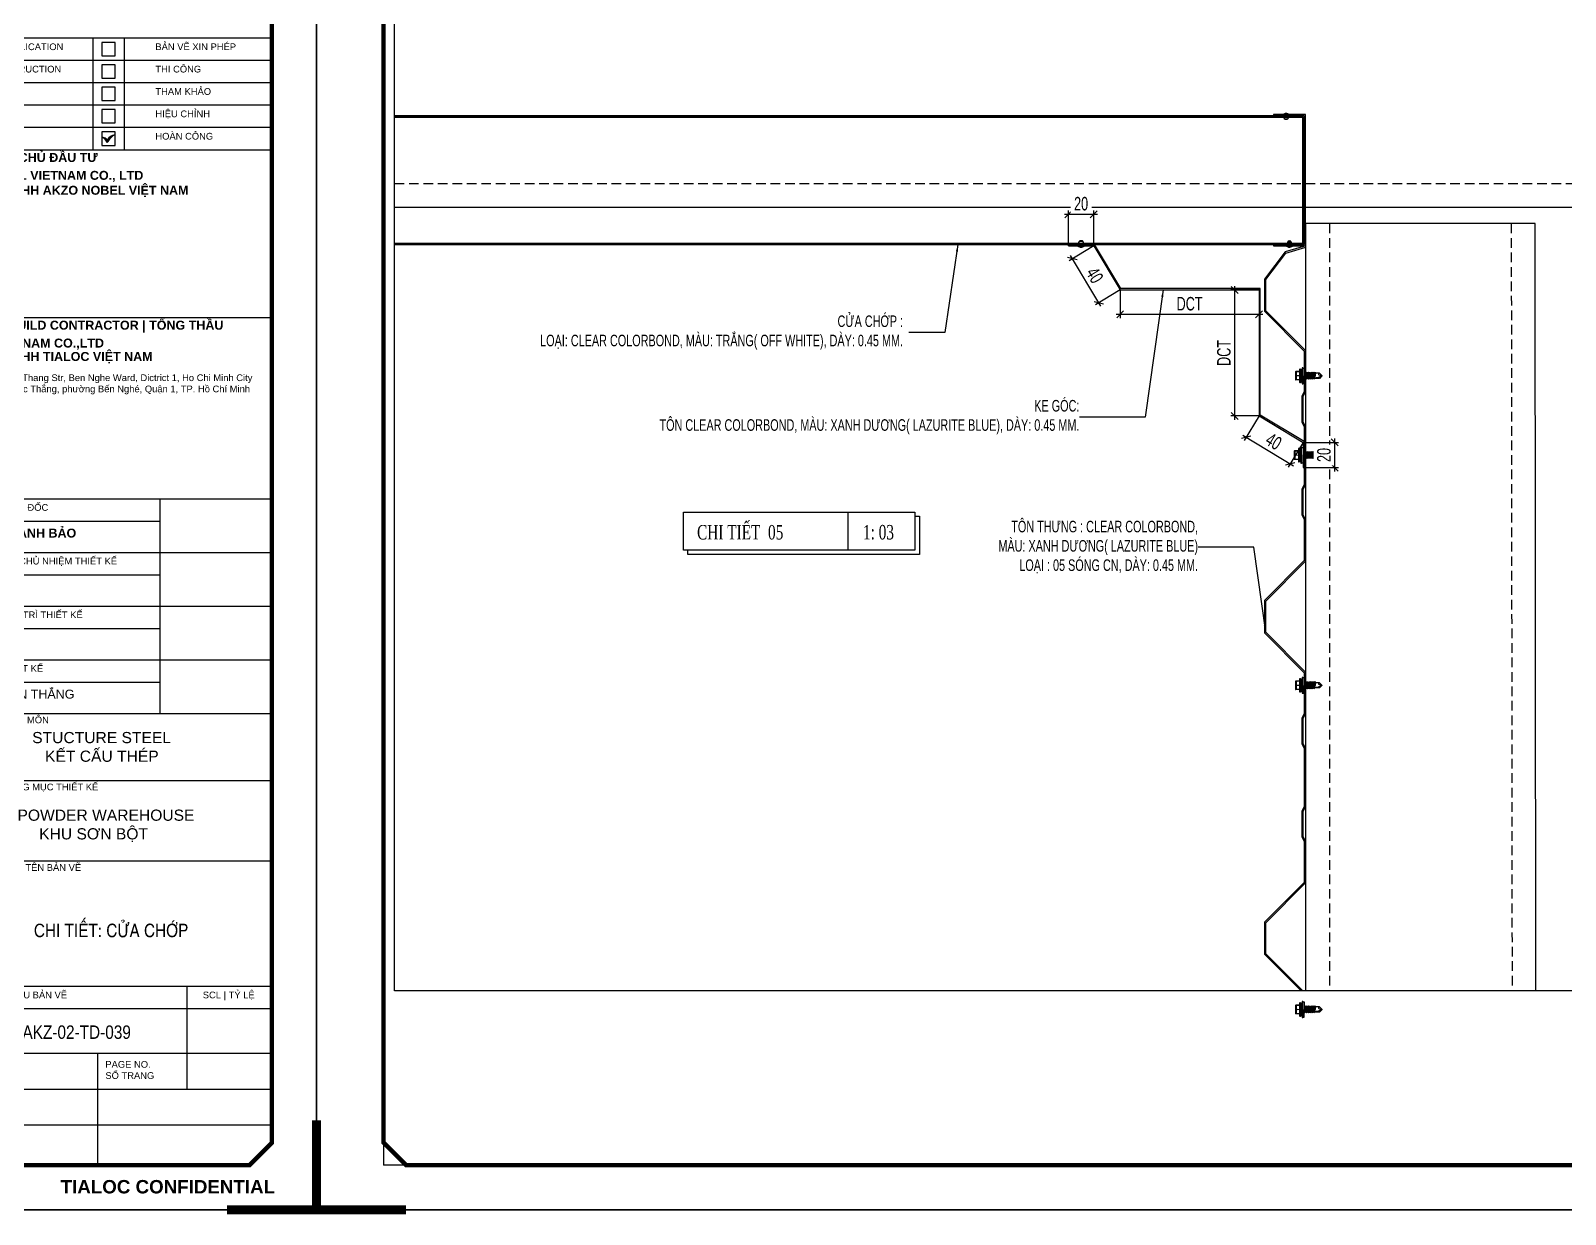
# Model space of a CAD drawing. Header units: inches. Extents: x 340055 to 349452, y -34649 to -30845.
# Drawn here: x 348237.1 to 348635.1, y -33836.1 to -33529.2 of the extents above; entities that cross this region are included whole.
import ezdxf
from ezdxf.enums import TextEntityAlignment as Align

# ---------------------------------------------------------------- set-up
doc = ezdxf.new("R2010")
doc.units = ezdxf.units.IN
doc.header["$MEASUREMENT"] = 0
doc.linetypes.add('CENTER2', pattern=[28.574999999999996, 19.05, -3.174999999999999, 3.174999999999999, -3.174999999999999])
doc.linetypes.add('HIDDEN', pattern=[0.375, 0.25, -0.125])
for name, color, linetype in [('0 @ 1', 7, 'Continuous'), ('3', 3, 'Continuous'), ('flashing', 6, 'Continuous'), ('NET IN', 3, 'Continuous'), ('STRUCTURE', 1, 'Continuous')]:
    doc.layers.add(name, color=color, linetype=linetype)
doc.layers.add('Cover text', color=7, linetype='Continuous', true_color=0x52370f)
for name, color, linetype, lineweight in [('TEXT @ 1', 7, 'Continuous', 20), ('TL-TIILE BLOCK A2$0$TL-TITLE BLOCK - TEXT @ 1', 7, 'Continuous', 25), ('TL-TIILE BLOCK A2$0$TL-TITLE BLOCK 1', 7, 'Continuous', 50), ('TL-TIILE BLOCK A2$0$TL-TITLE BLOCK 2', 7, 'Continuous', 25)]:
    doc.layers.add(name, color=color, linetype=linetype, lineweight=lineweight)
doc.styles.add('ST1', font='times.ttf', dxfattribs={"width": 0.7})
doc.styles.add('ST1H', font='vnshxh.shx', dxfattribs={"width": 0.7})
doc.styles.add('TIEU DE', font='', dxfattribs={"width": 0.8})
doc.styles.add('TL-TIILE BLOCK A2$0$MEP-TEXT T.BLOCK 1', font='arial.ttf', dxfattribs={"height": 1.5})
doc.styles.add('TL-TIILE BLOCK A2$0$MEP-TEXT T.BLOCK 2', font='arial.ttf')
doc.styles.add('TL-TIILE BLOCK A2$0$MEP-TEXT T.BLOCK 3', font='arial.ttf', dxfattribs={"height": 3})
doc.styles.get('TIEU DE').set_extended_font_data('.VnArial NarrowH')
doc.dimstyles.new('3', dxfattribs={"dimtxt": 3.5, "dimasz": 1.8, "dimexe": 1, "dimexo": 0, "dimgap": 1, "dimtad": 1, "dimdec": 0, "dimlfac": 3, "dimzin": 0, "dimdsep": 46, "dimtxsty": 'ST1H', "dimblk": 'OBLIQUE', "dimcen": 1, "dimdle": 1, "dimclrd": 8, "dimclre": 8, "dimclrt": 3, "dimadec": 0, "dimazin": 0, "dimtfac": 1, "dimtdec": 0, "dimtix": 1, "dimtofl": 0, "dimtmove": 1, "dimatfit": 3, "dimfxl": 0, "dimtolj": 1, "dimtzin": 0, "dimlwd": -1, "dimlwe": -1, "dimarcsym": 0})

# ---------------------------------------------------------------- blocks, each defined once
blk = doc.blocks.new('Short_Self_drilling')
at = {"layer": 'STRUCTURE', "color": 1, "linetype": 'Continuous'}
for p, q in [((6.427627954479767, 1.738392833212921), (-6.429513005297069, 1.731407889110349)), ((5.140815966860309, 3.758576308190055), (-5.14489680096085, 3.752988352908037)), ((-2.573002946065441, 2.897242611076892), (-5.14443113802034, 2.895845622256533)), ((-3.430611339657064, 3.753919678788276), (-3.432241159947287, 6.753919236069512)), ((2.996096488470096, 7.185983073446356), (-3.003902626091595, 7.182723432865324)), ((2.569853437845137, 2.900036588717998), (-2.573002946065441, 2.897242611076892)), ((-2.139722270753346, 2.804301490893651), (-2.139772891068527, 2.897477973489782)), ((6.254783779336451, 0.0033980583401509), (0, 0)), ((2.153436330773339, 2.803610794889015), (2.153384068114194, 2.899810331941417)), ((2.155231403857344, -0.5005684986439779), (2.15495177851361, 0.0141360434123012)), ((5.141281629800816, 2.901433577538357), (2.569853437845137, 2.900036588717998)), ((3.426530505556522, 3.757644982309622), (3.424900685266298, 6.757644539590662)), ((2.991563898096242, -1.173873452849355), (-2.701271820829788, -0.2300478911484528)), ((2.992392778130254, -2.699587513408329), (-2.700442940795775, -1.755761951707427)), ((2.993221658163487, -4.225301573973735), (-2.699614060763321, -3.281476012272638)), ((2.994050538196721, -5.751015634532515), (-2.698785180729308, -4.807190072831807)), ((2.994879418229954, -7.276729695091684), (-2.697956300695295, -6.332904133390587)), ((-1.907191146453572, -7.989583161942521), (-2.697127420662841, -7.858618193949756)), ((-2.136158421138263, -12.33087536617618), (-2.138249313164383, -8.482184079380202)), ((-2.137447682919757, -1.38251746946623), (-2.137727308262713, -0.8678129274101462)), ((-2.136618802886524, -2.908231530031636), (-2.136898428229479, -2.393526987975357)), ((-2.135789922853291, -4.433945590590611), (-2.136069548196246, -3.919241048534526)), ((-2.134961042819278, -5.959659651149584), (-2.135240668163012, -5.444955109093501)), ((-2.134132162785265, -7.485373711708558), (-2.134411788129, -6.970669169652475)), ((2.995708298264746, -8.802443755650854), (-1.142445727708296, -8.11637169230341)), ((2.149547514491652, -12.31434126327446), (2.147825613319842, -9.144849030159936)), ((2.156060283889798, -2.026282559202952), (2.155780658547623, -1.511578017146868)), ((2.15688916392459, -3.551996619768162), (2.156609538580076, -3.037292077712078)), ((2.157718043957824, -5.077710680327137), (2.157438418614089, -4.563006138271052)), ((2.158546923991057, -6.603424740886306), (2.158267298648102, -6.088720198830222)), ((2.15937580402429, -8.129138801445281), (2.159096178681335, -7.614434259389196))]:
    blk.add_line(p, q, dxfattribs=at)
blk.add_lwpolyline([(6.427860785949242, 1.309821467886779), (6.427627954479767, 1.738392833212921), (2.141332692833592, 2.806627274651808), (-2.144380960424314, 2.804298959951016), (-6.429513005297069, 1.731407889110349), (-6.429280173826034, 1.302836523784402)], close=True, dxfattribs=at)
for points in [[(-6.429280173826034, 1.302836523784402, -0.0888693454293002), (-6.25478377933567, -0.0033980583403458), (0, 0)], [(-0.1341407912236069, 3.755710563915012), (-0.330345590953844, 6.230310601738112, 0.3388783609517814), (-3.136335632067389, 6.228786181678383), (-3.329851547487903, 3.753974418914497)], [(3.295402521552594, 3.757573743949576), (3.099197721822357, 6.232173781772481, 0.3388783609517814), (0.2932076807080323, 6.230649361712753), (0.0996917652875189, 3.755837598948866)], [(2.149547514491652, -12.31434126327446), (0.1736163688643241, -14.2353829229142, -0.3335959825449872), (-0.1674471447708389, -14.24431018685326), (-2.136158421138263, -12.33087536617618)], [(-0.0831780369654942, -14.04042361661777), (-1.03952331320709, -12.24293085970332, -0.1486571711961959), (-1.399506232658105, -11.20425887450743), (-1.950379671918978, -7.716112156382742, -0.8150058696070384), (-1.207708120741569, -7.772025647410178, 0.1508326184272741), (-0.8461097890631208, -8.67637043731208)], [(2.149547514491652, -12.31434126327446), (1.711418715799611, -11.69935902120947, 0.522420288142555), (0.8806162489542787, -11.70855234734862), (-0.1674471447708389, -14.24431018685326)]]:
    blk.add_lwpolyline(points, format="xyb", dxfattribs=at)
for points in [[(2.991563898096242, -1.173873452849355), (2.155780993783212, -1.512195084185675), (-2.14239666522995, -0.8481802353483413), (-2.701271820829788, -0.2300478911484528), (-2.356202546260776, -0.0012800624287723)], [(2.992392778130254, -2.699587513408329), (2.156609873816445, -3.037909144744844), (-2.141567785197496, -2.37389429590751), (-2.700442940795775, -1.755761951707427), (-2.137447682919757, -1.38251746946623), (2.156060283889798, -2.026282559202952), (2.992392778130254, -2.699587513408329)], [(2.993221658163487, -4.225301573973735), (2.157438753850458, -4.56362320531025), (-2.140738905162704, -3.899608356472721), (-2.699614060763321, -3.281476012272638), (-2.136618802886524, -2.908231530031636), (2.15688916392459, -3.551996619768162), (2.993221658163487, -4.225301573973735)], [(2.994050538196721, -5.751015634532515), (2.158267633882912, -6.089337265869223), (-2.13991002512947, -5.425322417031696), (-2.698785180729308, -4.807190072831807), (-2.135789922853291, -4.433945590590611), (2.157718043957824, -5.077710680327137), (2.994050538196721, -5.751015634532515)], [(2.994879418229954, -7.276729695091684), (2.159096513917704, -7.615051326428198), (-2.139081145097017, -6.951036477590864), (-2.697956300695295, -6.332904133390587), (-2.134961042819278, -5.959659651149584), (2.158546923991057, -6.603424740886306), (2.994879418229954, -7.276729695091684)], [(-1.82255174405405, -8.525522331768894), (-2.138252265063004, -8.476750538149838), (-2.697127420662841, -7.858618193949756), (-2.134132162785265, -7.485373711708558), (-1.830993748842177, -7.530826038752299)], [(-1.26446323386803, -7.615771163026237), (2.15937580402429, -8.129138801445281), (2.995708298264746, -8.802443755650854)], [(-1.178973661122914, -0.0006405051596759999), (2.155231403857344, -0.5005684986439779), (2.991563898096242, -1.173873452849355)], [(2.995708298264746, -8.802443755650854), (2.159925393950938, -9.140765386987173), (-0.8461097890631208, -8.67637043731208)]]:
    blk.add_lwpolyline(points, dxfattribs=at)
for centre, radius, start, end in [((-4.990675107008168, 3.324500645651953), 0.4553965811850028, 109.7948656341679, 250.2673889182501), ((-3.00366979462134, 6.754152067539183), 0.4285714285714286, 90.03112727622582, 180.0311272761997), ((2.996329319940351, 6.757411708120407), 0.4285714285714286, 0.0311272761997568, 90.03112727622582), ((5.067819174060787, 3.329965159149001), 0.4347827605151089, 279.7275654188923, 80.33468913347895), ((9.987420900819416, 0.1735689433930604), 3.736514152360963, 162.296318979917, 182.6103064937473)]:
    blk.add_arc(centre, radius, start, end, dxfattribs=at)
blk = doc.blocks.new('RIVET')
at = {"color": 8}
for p, q in [((-3.914987789030417, 1.084325839266965), (-4.167331088101491, 4.72939e-11)), ((-4.167331088101491, 4.72939e-11), (-3.914987789030417, -1.084325839208757)), ((-3.914987789030417, -1.084325839208757), (-3.914987789030417, 1.084325839266965)), ((-3.54093686575652, -1.317140908056896), (-3.54093686575652, 1.317140908151485)), ((-0.9629095086711456, -1.249999999952705), (-0.9629095086711456, 1.250000000047293)), ((-0.9629095086711456, 1.250000000047293), (-0.0625000000582077, 1.250000000047293)), ((0, 1.31250000003274), (0, 2.437500000025464)), ((0, -1.312499999974533), (0, 1.31250000003274)), ((0.0625000000582077, 2.500000000047291), (0.0863728756667115, 2.500000000047291)), ((0.1422745751915499, 2.465450849751503), (0.6840169943461656, 1.381966011296754)), ((0.1422745751915499, -2.465450849693295), (0.1422745751915499, 2.465450849751503)), ((0.7499999999708955, 1.102457514109119), (0.7499999999708955, -1.10245751401453)), ((0.9175378023064692, 0.6875000000327418), (0.7499999999708955, 0.6875000000327418)), ((0.9175378023064692, -0.6874999999745333), (0.9175378023064692, 0.6875000000327418)), ((-0.0625000000582077, -1.249999999952705), (-0.9629095086711456, -1.249999999952705)), ((0, -2.437499999967258), (0, -1.312499999974533)), ((0.0863728756667115, -2.499999999952705), (0.0625000000582077, -2.499999999952705)), ((0.6840169943461656, -1.381966011202166), (0.1422745751915499, -2.465450849693295)), ((0.9175378023064692, -0.6874999999745333), (0.7499999999708955, -0.6874999999745333))]:
    blk.add_line(p, q, dxfattribs=at)
for centre, radius, start, end in [((-3.413812949875134, 0.6960071749308554), 0.6340091517821423, 101.566667877257, 142.2308755650048), ((-2.516829869564389, -0.1326427478743425), 1.775012053210235, 64.63521389712217, 125.2368516401208), ((-0.9140571189345786, 2.958867628451116), 1.709565771609959, 240.4783234104565, 268.3624983159883), ((-0.0625000000582077, 1.31250000003274), 0.0624999999999965, 270, 0), ((0.0625000000582077, 2.437500000025464), 0.0625000000000142, 90, 180), ((0.0863728756667115, 2.437500000025464), 0.0624999999999609, 26.56505117707799, 90), ((0.1249999999708962, 1.102457514109119), 0.6250000000000582, 0, 26.56505117707799), ((5.368688533635577, 0.6158487672400954), 4.451727387475298, 179.0777758487487, 187.9517589927636), ((5.769411376822973, -0.6404616965919552), 4.852101584400593, 172.415007190585, 180.5554579667828), ((-3.413812949875134, -0.696007174836268), 0.6340091517821188, 217.7691244349952, 258.4333321227429), ((-2.516829869564389, 0.1326427479325504), 1.775012053210252, 234.7631483598792, 295.3647861028779), ((-0.9140571189345786, -2.958867628392908), 1.709565771609953, 91.63750168401172, 119.5216765895436), ((-0.0625000000582077, -1.312499999974533), 0.0625000000000142, 0, 90), ((0.0625000000582077, -2.437499999967258), 0.0624999999999965, 180, 270), ((0.0863728756667115, -2.437499999967258), 0.0624999999999328, 270, 333.434948822922), ((0.1249999999708962, -1.10245751401453), 0.6250000000000706, 333.434948822922, 0)]:
    blk.add_arc(centre, radius, start, end, dxfattribs=at)
blk = doc.blocks.new('_Oblique')
at = {"color": 0, "linetype": 'ByBlock', "lineweight": -2}
blk.add_line((-0.5, -0.5), (0.5, 0.5), dxfattribs=at)
blk = doc.blocks.new('*D382')
at = {"color": 8, "linetype": 'Continuous', "transparency": 16777216}
for p, q in [((348555.6358079908, -33596.40849460344), (348548.2940923646, -33596.40849460344)), ((348549.2940923646, -33595.40849460344), (348549.2940923646, -33630.07340890434)), ((348555.6358079908, -33629.07340890434), (348548.2940923646, -33629.07340890434))]:
    blk.add_line(p, q, dxfattribs=at)
at = {"layer": 'Defpoints', "color": 0, "transparency": 16777216}
for p in [(348555.6358079908, -33596.40849460344), (348549.2940923646, -33629.07340890434), (348555.6358079908, -33629.07340890434)]:
    blk.add_point(p, dxfattribs=at)
at = {"color": 8, "transparency": 16777216, "xscale": 1.8, "yscale": 1.8, "zscale": 1.8}
for p, rotation in [((348549.2940923646, -33596.40849460344), 90), ((348549.2940923646, -33629.07340890434), 270)]:
    blk.add_blockref('_Oblique', p, dxfattribs=dict(at, rotation=rotation))
at = {"color": 3, "transparency": 16777216, "insert": (348546.5440923645, -33612.74095175399), "char_height": 3.5, "attachment_point": 5, "rotation": 90, "style": 'ST1H', "bg_fill": 3, "box_fill_scale": 1.25, "bg_fill_color": 256, "bg_fill_true_color": 13158600, "bg_fill_transparency": 0}
blk.add_mtext('\\A1;dct', dxfattribs=at)
blk = doc.blocks.new('*D383')
at = {"color": 8, "linetype": 'Continuous', "transparency": 16777216}
for p, q in [((348567.0445632117, -33635.92231205184), (348576.2354427864, -33635.92231205184)), ((348575.2354427864, -33634.92231205184), (348575.2354427864, -33643.47948756893)), ((348567.0445632117, -33642.47948756893), (348576.2354427864, -33642.47948756893))]:
    blk.add_line(p, q, dxfattribs=at)
at = {"layer": 'Defpoints', "color": 0, "transparency": 16777216}
for p in [(348567.0445632117, -33635.92231205184), (348567.0445632117, -33642.47948756893)]:
    blk.add_point(p, dxfattribs=at)
at = {"color": 8, "transparency": 16777216, "xscale": 1.8, "yscale": 1.8, "zscale": 1.8}
for p, rotation in [((348575.2354427864, -33635.92231205184), 90), ((348575.2354427864, -33642.47948756893), 270)]:
    blk.add_blockref('_Oblique', p, dxfattribs=dict(at, rotation=rotation))
at = {"color": 3, "transparency": 16777216, "insert": (348572.4854427864, -33639.20089981048), "char_height": 3.5, "attachment_point": 5, "rotation": 90, "style": 'ST1H', "bg_fill": 3, "box_fill_scale": 1.25, "bg_fill_color": 256, "bg_fill_true_color": 13158600, "bg_fill_transparency": 0}
blk.add_mtext('\\A1;20', dxfattribs=at)
at = {"layer": 'Defpoints', "color": 0, "transparency": 16777216}
blk.add_point((348575.2354427864, -33642.47948756893), dxfattribs=at)
blk = doc.blocks.new('*D384')
at = {"color": 8, "linetype": 'Continuous', "transparency": 16777216}
for p, q in [((348555.6358079907, -33629.07340890433), (348551.799056221, -33635.4645872932)), ((348551.456381766, -33634.09251797356), (348564.5798807616, -33641.97081598564)), ((348567.0445632116, -33635.92231205183), (348563.2078114419, -33642.31349044071))]:
    blk.add_line(p, q, dxfattribs=at)
at = {"layer": 'Defpoints', "color": 0, "transparency": 16777216}
for p in [(348555.6358079907, -33629.07340890433), (348567.0445632116, -33635.92231205183), (348563.7225088742, -33641.45611855335)]:
    blk.add_point(p, dxfattribs=at)
at = {"color": 8, "transparency": 16777216, "xscale": 1.8, "yscale": 1.8, "zscale": 1.8}
for p, rotation in [((348552.3137536533, -33634.60721540585), 149.0227669156193), ((348563.7225088742, -33641.45611855335), 329.0227669156193)]:
    blk.add_blockref('_Oblique', p, dxfattribs=dict(at, rotation=rotation))
at = {"color": 3, "transparency": 16777216, "insert": (348559.4335492025, -33635.67389428943), "char_height": 3.5, "attachment_point": 5, "rotation": 329.02276691561934, "style": 'ST1H', "bg_fill": 3, "box_fill_scale": 1.25, "bg_fill_color": 256, "bg_fill_true_color": 13158600, "bg_fill_transparency": 0}
blk.add_mtext('\\A1;40', dxfattribs=at)
blk = doc.blocks.new('*D385')
at = {"color": 8, "linetype": 'Continuous', "transparency": 16777216}
for p, q in [((348519.6331439611, -33596.40849460343), (348519.6331439611, -33603.75021023094)), ((348555.6358079907, -33596.40849460343), (348555.6358079907, -33603.75021023094)), ((348556.6358079907, -33602.75021023094), (348518.6331439611, -33602.75021023094))]:
    blk.add_line(p, q, dxfattribs=at)
at = {"layer": 'Defpoints', "color": 0, "transparency": 16777216}
for p in [(348519.6331439611, -33596.40849460343), (348555.6358079907, -33596.40849460343), (348519.6331439611, -33602.75021023094)]:
    blk.add_point(p, dxfattribs=at)
at = {"color": 8, "transparency": 16777216, "xscale": 1.8, "yscale": 1.8, "zscale": 1.8, "rotation": 180}
blk.add_blockref('_Oblique', (348519.6331439611, -33602.75021023094), dxfattribs=at)
at = {"color": 8, "transparency": 16777216, "xscale": 1.8, "yscale": 1.8, "zscale": 1.8}
blk.add_blockref('_Oblique', (348555.6358079907, -33602.75021023094), dxfattribs=at)
at = {"color": 3, "transparency": 16777216, "insert": (348537.6344759759, -33600.00021023094), "char_height": 3.5, "attachment_point": 5, "style": 'ST1H', "bg_fill": 3, "box_fill_scale": 1.25, "bg_fill_color": 256, "bg_fill_true_color": 13158600, "bg_fill_transparency": 0}
blk.add_mtext('\\A1;dct', dxfattribs=at)
blk = doc.blocks.new('*D386')
at = {"color": 8, "linetype": 'Continuous', "transparency": 16777216}
for p, q in [((348506.2270652965, -33584.99973938252), (348506.2270652965, -33575.80885980911)), ((348512.7842408136, -33584.99973938252), (348512.7842408136, -33575.80885980911)), ((348513.7842408136, -33576.80885980911), (348505.2270652965, -33576.80885980911))]:
    blk.add_line(p, q, dxfattribs=at)
at = {"layer": 'Defpoints', "color": 0, "transparency": 16777216}
for p in [(348506.2270652965, -33584.99973938252), (348512.7842408136, -33584.99973938252)]:
    blk.add_point(p, dxfattribs=at)
at = {"color": 8, "transparency": 16777216, "xscale": 1.8, "yscale": 1.8, "zscale": 1.8, "rotation": 180}
blk.add_blockref('_Oblique', (348506.2270652965, -33576.80885980911), dxfattribs=at)
at = {"color": 8, "transparency": 16777216, "xscale": 1.8, "yscale": 1.8, "zscale": 1.8}
blk.add_blockref('_Oblique', (348512.7842408136, -33576.80885980911), dxfattribs=at)
at = {"color": 3, "transparency": 16777216, "insert": (348509.505653055, -33574.05885980911), "char_height": 3.5, "attachment_point": 5, "style": 'ST1H', "bg_fill": 3, "box_fill_scale": 1.25, "bg_fill_color": 256, "bg_fill_true_color": 13158600, "bg_fill_transparency": 0}
blk.add_mtext('\\A1;20', dxfattribs=at)
at = {"layer": 'Defpoints', "color": 0, "transparency": 16777216}
blk.add_point((348506.2270652965, -33576.80885980911), dxfattribs=at)
blk = doc.blocks.new('*D387')
at = {"color": 8, "linetype": 'Continuous', "transparency": 16777216}
for p, q in [((348512.7842408136, -33584.99973938247), (348506.3930624246, -33588.83649115221)), ((348514.6140348917, -33600.58792082823), (348506.7357368796, -33587.46442183258)), ((348519.6331439611, -33596.40849460341), (348513.2419655721, -33600.24524637318))]:
    blk.add_line(p, q, dxfattribs=at)
at = {"layer": 'Defpoints', "color": 0, "transparency": 16777216}
for p in [(348507.2504343119, -33588.32179371992), (348512.7842408136, -33584.99973938247), (348519.6331439611, -33596.40849460341)]:
    blk.add_point(p, dxfattribs=at)
at = {"color": 8, "transparency": 16777216, "xscale": 1.8, "yscale": 1.8, "zscale": 1.8}
for p, rotation in [((348507.2504343119, -33588.32179371992), 120.9772330843806), ((348514.0993374594, -33599.73054894089), 300.9772330843806)]:
    blk.add_blockref('_Oblique', p, dxfattribs=dict(at, rotation=rotation))
at = {"color": 3, "transparency": 16777216, "insert": (348513.0326585759, -33592.61075339161), "char_height": 3.5, "attachment_point": 5, "rotation": 300.9772330843806, "style": 'ST1H', "bg_fill": 3, "box_fill_scale": 1.25, "bg_fill_color": 256, "bg_fill_true_color": 13158600, "bg_fill_transparency": 0}
blk.add_mtext('\\A1;40', dxfattribs=at)
blk = doc.blocks.new('kt kien truc 1')
at = {"layer": 'TL-TIILE BLOCK A2$0$TL-TITLE BLOCK 2'}
h = blk.add_hatch(color=256, dxfattribs=at)
edge = h.paths.add_edge_path(flags=0)
edge.add_arc((549.2139918450921, 238.0123342127508), 2.366782411324562, 97.45215675905098, 148.1980778255848, ccw=False)
edge.add_arc((550.6404515332106, 237.0086335589203), 3.77234239109412, 117.3554627199894, 155.6927561452269)
edge.add_arc((545.3434936211415, 238.0292343677957), 1.933709643236496, 15.97547494096757, 63.33892493670959)
edge.add_arc((546.0383090538016, 238.1769748931256), 1.589796122815128, 42.920130800001516, 83.757719073408, ccw=False)
at = {"layer": 'Defpoints'}
for p in [(15, 15), (20, 10)]:
    blk.add_line(p, (15, 10), dxfattribs=at)
at = {"layer": 'Defpoints', "color": 8}
blk.add_lwpolyline([(0, 0), (594, 0), (594, 420), (0, 420)], close=True, dxfattribs=at)
at = {"layer": 'Defpoints', "color": 8, "const_width": 2}
for points in [[(0, 20), (0, 0), (20, 0)], [(594, 20), (594, 0), (574, 0)]]:
    blk.add_lwpolyline(points, dxfattribs=at)
at = {"layer": 'TL-TIILE BLOCK A2$0$TL-TITLE BLOCK 1', "const_width": 1}
blk.add_lwpolyline([(20, 10), (579, 10), (584, 15), (584, 405), (579, 410), (20, 410), (15, 405), (15, 15)], close=True, dxfattribs=at)
at = {"layer": 'TL-TIILE BLOCK A2$0$TL-TITLE BLOCK 2'}
for p, q in [((584, 262), (509, 262)), ((544, 262), (544, 237)), ((551, 262), (551, 237)), ((584, 257), (509, 257)), ((584, 252), (509, 252)), ((584, 247), (509, 247)), ((584, 242), (509, 242)), ((509, 237), (584, 237)), ((509, 199.5), (584, 199.5)), ((509, 159), (584, 159)), ((559, 159), (559, 111)), ((509, 154), (559, 154)), ((509, 147), (584, 147)), ((509, 142), (559, 142)), ((509, 135), (584, 135)), ((509, 130), (559, 130)), ((509, 123), (584, 123)), ((509, 118), (559, 118)), ((509, 111), (584, 111)), ((509, 96), (584, 96)), ((509, 78), (584, 78)), ((509, 50), (584, 50)), ((565, 50), (565, 26.99999999999955)), ((509, 45), (584, 45)), ((509, 35), (584, 35)), ((545, 35), (545, 10)), ((509, 27), (584, 27)), ((509, 19), (584, 19))]:
    blk.add_line(p, q, dxfattribs=at)
for points in [[(549, 261), (546, 261), (546, 258), (549, 258)], [(549, 256), (546, 256), (546, 253), (549, 253)], [(549, 251), (546, 251), (546, 248), (549, 248)], [(549, 246), (546, 246), (546, 243), (549, 243)], [(549, 241), (546, 241), (546, 238), (549, 238)]]:
    blk.add_lwpolyline(points, close=True, dxfattribs=at)
for centre, radius, start, end in [((550.6404515332106, 237.0086335589203), 3.77234239109412, 117.3554627231242, 155.6927561454837), ((549.2139918450921, 238.0123342127508), 2.366782411324562, 97.45215675719368, 148.1980778286963), ((546.0383090538016, 238.1769748931256), 1.589796122815128, 42.92013079818864, 83.7577190750383), ((545.3434936211415, 238.0292343677957), 1.933709643236496, 15.975474942857, 63.33892493793503)]:
    blk.add_arc(centre, radius, start, end, dxfattribs=at)
at = {"layer": '0 @ 1', "attachment_point": 1}
for s, width, insert, char_height, style in [('\\pt10;{\\fArial|b1|i0|c0|p34;NGUYỄN THANH BẢO}', 32.15705527792124, (510.7862117165751, 152.3061665625944), 2, 'TL-TIILE BLOCK A2$0$MEP-TEXT T.BLOCK 2'), ('\\pt15;{\\fArial|b1|i0|c0|p34;TIALOC CONFIDENTIAL}', 49.38585802008993, (536.7768449198611, 6.667532907898249), 3, 'TL-TIILE BLOCK A2$0$MEP-TEXT T.BLOCK 3')]:
    blk.add_mtext_dynamic_manual_height_columns(s, width=width, gutter_width=12.5, heights=[0], dxfattribs=dict(at, insert=insert, char_height=char_height, style=style))
at = {"layer": 'TEXT @ 1', "attachment_point": 1, "style": 'TL-TIILE BLOCK A2$0$MEP-TEXT T.BLOCK 1'}
for s, width, insert, char_height in [('{\\C1;NGUYỄN VĂN THẮNG}', 50.82538152135567, (510.8440582195153, 116.3070690662844), 1.999999999999992), ('\\pi10.02899;{\\C1;STUCTURE STEEL \\P\\pi12.90587;KẾT CẤU THÉP}', 50.82538152135567, (520.3898079046858, 106.8404708307771), 2.49999999999999), ('\\pi10.78205;{\\C1;POWDER WAREHOUSE\\P     KHU SƠN BỘT}', 64.01465225190441, (516.3511247576871, 89.48801698903208), 2.49999999999999)]:
    blk.add_mtext_dynamic_manual_height_columns(s, width=width, gutter_width=15, heights=[0], dxfattribs=dict(at, insert=insert, char_height=char_height))
at = {"layer": 'TL-TIILE BLOCK A2$0$TL-TITLE BLOCK - TEXT @ 1', "attachment_point": 1}
for s, width, heights, insert, char_height, style in [('PERMIT APPLICATION ', 44.99455841291456, [0], (515.0384513858444, 260.7947269506867), 1.5, 'TL-TIILE BLOCK A2$0$MEP-TEXT T.BLOCK 1'), ('BẢN VẼ XIN PHÉP', 44.99455841291456, [0], (557.9686990590562, 260.7947269506867), 1.5, 'TL-TIILE BLOCK A2$0$MEP-TEXT T.BLOCK 1'), ('FOR CONSTRUCTION', 44.99455841291456, [0], (515.0384513858444, 255.7947269506867), 1.5, 'TL-TIILE BLOCK A2$0$MEP-TEXT T.BLOCK 1'), ('THI CÔNG', 44.99455841291456, [0], (557.9686990590562, 255.7947269506867), 1.5, 'TL-TIILE BLOCK A2$0$MEP-TEXT T.BLOCK 1'), ('THAM KHẢO', 44.99455841291456, [0], (557.9686990590562, 250.7947269506867), 1.5, 'TL-TIILE BLOCK A2$0$MEP-TEXT T.BLOCK 1'), ('HIỆU CHỈNH', 44.99455841291456, [1.552182810368349], (557.9686990590562, 245.7947269506867), 1.5, 'TL-TIILE BLOCK A2$0$MEP-TEXT T.BLOCK 1'), ('HOÀN CÔNG', 44.99455841291456, [0], (557.9686990590562, 240.7947269506867), 1.5, 'TL-TIILE BLOCK A2$0$MEP-TEXT T.BLOCK 1'), ('{\\fArial|b1|i0|c0|p34;INVESTOR | CHỦ ĐẦU TƯ}', 66.54820784047115, [0], (510.7830321226938, 236.2947269506867), 2, 'TL-TIILE BLOCK A2$0$MEP-TEXT T.BLOCK 2'), ('\\pi5.64586;{\\fArial|b1|i0|c0|p34;AKZO NOBEL VIETNAM CO., LTD\\PCÔNG TY TNHH AKZO NOBEL VIỆT NAM}', 66.54820784047115, [0], (505.0884846016852, 232.2947269506867), 2, 'TL-TIILE BLOCK A2$0$MEP-TEXT T.BLOCK 2'), ('{\\fArial|b1|i0|c0|p34;DESIGN & BUILD CONTRACTOR | TỔNG THẦU}', 66.54820784047115, [0], (510.7830321226938, 198.7947269506867), 2, 'TL-TIILE BLOCK A2$0$MEP-TEXT T.BLOCK 2'), ('{\\fArial|b1|i0|c0|p34;TIALOC VIETNAM CO.,LTD}', 66.54820784047115, [0], (510.7830321226938, 194.7947269506867), 2, 'TL-TIILE BLOCK A2$0$MEP-TEXT T.BLOCK 2'), ('{\\fArial|b1|i0|c0|p34;CÔNG TY TNHH TIALOC VIỆT NAM}', 66.54820784047115, [0], (510.7830321226938, 191.7947269506867), 2, 'TL-TIILE BLOCK A2$0$MEP-TEXT T.BLOCK 2'), ('ADD:^I37 Ton Duc Thang Str, Ben Nghe Ward, Dictrict 1, Ho Chi Minh City ', 70.45687128427289, [0], (510.7830321226938, 186.7947269506867), 1.5, 'TL-TIILE BLOCK A2$0$MEP-TEXT T.BLOCK 1'), ('Địa chỉ: 37 Tôn Đức Thắng, phường Bến Nghé, Quận 1, TP. Hồ Chí Minh', 70.52201450814073, [0], (510.7830321226938, 184.2947269506867), 1.5, 'TL-TIILE BLOCK A2$0$MEP-TEXT T.BLOCK 1'), ('DIRECTOR | GIÁM ĐỐC', 57.2396897662984, [0], (510.7830321226938, 157.7947269506867), 1.5, 'TL-TIILE BLOCK A2$0$MEP-TEXT T.BLOCK 1'), ('APPROVED BY | CHỦ NHIỆM THIẾT KẾ', 57.2396897662984, [0], (510.7830321226938, 145.7947269506867), 1.5, 'TL-TIILE BLOCK A2$0$MEP-TEXT T.BLOCK 1'), ('CHECK BY | CHỦ TRÌ THIẾT KẾ', 50.82538152135567, [0], (510.7830321226938, 133.7947269506867), 1.5, 'TL-TIILE BLOCK A2$0$MEP-TEXT T.BLOCK 1'), ('DESIGNED | THIẾT KẾ', 44.99786072926145, [0], (510.7830321226938, 121.7947269506867), 1.5, 'TL-TIILE BLOCK A2$0$MEP-TEXT T.BLOCK 1'), ('DEPARMENT | BỘ MÔN', 63.0962624017684, [0], (510.7830321226938, 110.2947269506867), 1.5, 'TL-TIILE BLOCK A2$0$MEP-TEXT T.BLOCK 1'), ('ITEM TITLE | HẠNG MỤC THIẾT KẾ', 63.0962624017684, [0], (510.7830321226938, 95.29472695068671), 1.5, 'TL-TIILE BLOCK A2$0$MEP-TEXT T.BLOCK 1'), ('DRAWING TITLE | TÊN BẢN VẼ', 63.0962624017684, [0], (510.7830321226938, 77.29472695068671), 1.5, 'TL-TIILE BLOCK A2$0$MEP-TEXT T.BLOCK 1'), ('DWG.NO | SỐ HIỆU BẢN VẼ', 37.61800927431796, [0], (510.7830321226938, 48.79472695068671), 1.5, 'TL-TIILE BLOCK A2$0$MEP-TEXT T.BLOCK 1'), ('SCL | TỶ LỆ', 37.61800927431796, [0], (568.5625351460858, 48.79472695068671), 1.5, 'TL-TIILE BLOCK A2$0$MEP-TEXT T.BLOCK 1'), ('SỐ TRANG', 31.02957501271885, [0], (546.7830321226938, 30.77103262062883), 1.5, 'TL-TIILE BLOCK A2$0$MEP-TEXT T.BLOCK 1'), ('PAGE NO.', 21.12461875085683, [0], (546.7830321226938, 33.27103262062883), 1.5, 'TL-TIILE BLOCK A2$0$MEP-TEXT T.BLOCK 1')]:
    blk.add_mtext_dynamic_manual_height_columns(s, width=width, gutter_width=15, heights=heights, dxfattribs=dict(at, insert=insert, char_height=char_height, style=style))

msp = doc.modelspace()

# ---------------------------------------------------------------- linework, layer by layer
at = {"color": 8, "linetype": 'CENTER2'}
msp.add_line((348805.1644351942, -33575.00475263071), (348439.9370203048, -33575.00475263067), dxfattribs=at)
msp.add_line((348449.0160606896, -33653.98095844443), (348449.0160606896, -33663.90440200699))
at = {"color": 8}
msp.add_lwpolyline([(348331.4877958201, -33426.53977823332), (348900.8257251621, -33426.53977823332), (348900.8257251621, -33778.11963435022), (348331.4877958201, -33778.11963435022)], close=True, dxfattribs=at)
at = {"color": 94}
for points in [[(348331.4877958201, -33515.50475263184), (348767.6888358534, -33515.50475263184), (348767.6888358534, -33575.00475263067), (348331.4877958201, -33575.00475263067)], [(348627.4194971666, -33778.11963435022), (348627.2112298716, -33579.22273503577), (348567.7112298716, -33579.22273503577), (348567.7112298716, -33778.11963435022)]]:
    msp.add_lwpolyline(points, dxfattribs=at)
at = {"color": 71, "ltscale": 0.1}
for points in [[(348331.4877958201, -33551.28189344472), (348567.3773623524, -33551.28189344479), (348567.3773623524, -33584.66640605366), (348331.4877958201, -33584.66640605359)], [(348331.4877958201, -33584.66640605319), (348567.3773623524, -33584.66640605319), (348567.3773623524, -33551.28189344432), (348331.4877958201, -33551.28189344439)], [(348331.4877958201, -33551.61576096604), (348567.0434948324, -33551.61576096604), (348567.0434948324, -33584.33253853193), (348331.4877958201, -33584.33253853193)], [(348331.4877958201, -33584.33253853193), (348567.0434948324, -33584.33253853193), (348567.0434948324, -33551.61576096604), (348331.4877958201, -33551.61576096604)]]:
    msp.add_lwpolyline(points, dxfattribs=at)
at = {"color": 94, "linetype": 'HIDDEN', "ltscale": 10}
for points in [[(348331.4877958201, -33568.83808596416), (348767.6888358534, -33568.83808596416)], [(348573.8778965377, -33579.22273503577), (348573.8778965377, -33778.11963435022)], [(348621.0445632037, -33579.22273503577), (348621.2528304988, -33778.11963435022)]]:
    msp.add_lwpolyline(points, dxfattribs=at)
at = {"color": 3, "ltscale": 15}
msp.add_lwpolyline([(348567.0046746745, -33778.11963435024), (348557.3941439186, -33768.51837131009), (348557.3941439186, -33760.46136875763), (348567.7112298714, -33750.15423187521), (348567.7112298714, -33739.31767101603), (348567.1121732686, -33738.1097060439), (348567.1121732686, -33731.60975075872), (348567.7112298714, -33730.40178579046), (348567.7112298714, -33715.21158407599), (348567.1121732686, -33714.00361910775), (348567.1121732686, -33707.50366382271), (348567.7112298714, -33706.29569885058), (348567.7112298714, -33695.54530314683), (348557.3941439186, -33685.16019072696), (348557.3941439186, -33677.10171739697), (348567.7112298714, -33666.7166049732), (348567.7112298714, -33655.88077950091), (348567.1121732686, -33654.67281453266), (348567.1121732686, -33648.17285924359), (348567.7112298714, -33646.96489427535), (348567.7112298714, -33631.77469256474), (348567.1121732686, -33630.5667275965), (348567.1121732686, -33624.06677231147), (348567.7112298714, -33622.85880734027), (348567.7112298714, -33612.1076762487), (348557.3941439186, -33601.80053936241), (348557.3941439186, -33593.71789295926), (348562.6106157422, -33586.8717140852), (348567.7747136746, -33585.29814939001), (348567.7747136746, -33584.96481605838), (348562.4455307878, -33586.53838075265), (348557.0608105853, -33593.60537141858), (348557.0608105853, -33601.93870475097), (348567.3778965393, -33612.24584164099), (348567.3778965393, -33622.78069274082), (348566.7788399353, -33623.98865770907), (348566.7788399353, -33630.64484219596), (348567.3778965393, -33631.85280716033), (348567.3778965393, -33646.88677968071), (348566.7788399353, -33648.09474464802), (348566.7788399353, -33654.75092913211), (348567.3778965393, -33655.95889409928), (348567.3778965393, -33666.57917497261), (348557.0608105853, -33676.96428739622), (348557.0608105853, -33685.29762072862), (348567.3778965393, -33695.68273314741), (348567.3778965393, -33706.21758425206), (348566.7788399353, -33707.4255492203), (348566.7788399353, -33714.0817337072), (348567.3778965393, -33715.2896986784), (348567.3778965393, -33730.32367119101), (348566.7788399353, -33731.53163615926), (348566.7788399353, -33738.18782064631), (348567.3778965393, -33739.39578561066), (348567.3778965393, -33750.01606648385), (348557.0608105853, -33760.32320336905), (348557.0608105853, -33768.65653670146), (348566.5330425844, -33778.11963435022)], dxfattribs=at)
msp.add_lwpolyline([(348406.386085147, -33653.98095844443), (348466.3941264594, -33653.98095844443), (348466.3941264594, -33663.90440200699), (348406.386085147, -33663.90440200699)], close=True)
at = {"layer": 'flashing'}
for points in [[(348567.7112298725, -33571.71106331453), (348567.7112298725, -33550.94578639542), (348559.3645418385, -33550.94578639542), (348559.3645418385, -33551.28189344502), (348567.3773623524, -33551.28189344502), (348567.3773623524, -33571.71106331453), (348567.3773623524, -33584.66864558177), (348559.3645418385, -33584.66864558177), (348559.3645418385, -33585.00475263091), (348567.7112298725, -33585.00475263091)], [(348555.969141319, -33596.0751612732), (348519.8218223244, -33596.0751612732), (348512.9729191769, -33584.66640605342), (348506.2270652965, -33584.66640605342), (348506.2270652965, -33584.99973938226), (348512.7842408136, -33584.99973938226), (348519.6331439611, -33596.40849460343), (348555.6358079907, -33596.40849460343), (348555.6358079907, -33629.07340890433), (348567.0445632093, -33635.92231205229), (348567.0445632093, -33642.47948757008), (348567.3778965395, -33642.47948757008), (348567.3778965395, -33635.73363368849), (348555.969141319, -33628.88473054145)]]:
    msp.add_lwpolyline(points, close=True, dxfattribs=at)
at = {"layer": 'NET IN'}
msp.add_lwpolyline([(347622.4698301618, -33348.29819040407), (348311.2496969416, -33348.29819040407), (348311.2496969416, -33834.89874425224), (347622.4698301618, -33834.89874425224)], close=True, dxfattribs=at)

# ---------------------------------------------------------------- block references
at = {"color": 1}
for p, xscale, yscale, zscale, rotation in [((348567.3778965386, -33618.65722508026), 0.320000000024784, 0.320000000024784, 0.320000000024784, 89.96887244519539), ((348567.0445632093, -33639.23703250832), 0.320000000024278, 0.320000000024278, 0.320000000024278, 89.96887261194802), ((348567.3778965386, -33698.91750010755), 0.320000000024784, 0.320000000024784, 0.320000000024784, 89.96887244519539), ((348567.3778965386, -33782.95016698982), 0.320000000024784, 0.320000000024784, 0.320000000024784, 89.96887244519539)]:
    msp.add_blockref('Short_Self_drilling', p, dxfattribs=dict(at, xscale=xscale, yscale=yscale, zscale=zscale, rotation=rotation))
at = {"layer": '3'}
ref = msp.add_blockref('kt kien truc 1', (347622.4698541324, -33834.89874425223), dxfattribs=dict(at, xscale=1.159562065285868, yscale=1.159562065285868, zscale=1.159562065285868))
ref.add_attrib('TENBANVE', 'CHI TIÕT: CöA CHíP', dxfattribs={"layer": 'Cover text', "ltscale": 0.5, "height": 3.478686195857604, "style": 'TIEU DE'}).set_placement((348257.9753922067, -33762.46595125929), align=Align.MIDDLE_CENTER)
ref.add_attrib('STT', 'CPT-AKZ-02-TD-039', dxfattribs={"layer": 'Cover text', "ltscale": 0.5, "height": 3.478686195857604, "style": 'TIEU DE'}).set_placement((348244.4127692585, -33788.83330308462), align=Align.MIDDLE_CENTER)
at = {"layer": 'flashing', "color": 0, "ltscale": 500}
for p, xscale, yscale, zscale, rotation in [((348562.6533378443, -33550.94298698504), -0.3130008012522012, 0.3130008012522012, 0.3130008012830477, 270), ((348509.505653055, -33584.99973938226), -0.3333333332557231, 0.3333333334885538, 0.3333333333721384, 90), ((348563.5378858565, -33585.00475263091), 0.3130008012522012, 0.3130008012522012, 0.3130008012522012, 270)]:
    msp.add_blockref('RIVET', p, dxfattribs=dict(at, xscale=xscale, yscale=yscale, zscale=zscale, rotation=rotation))

# ---------------------------------------------------------------- leaders
at = {"color": 9}
msp.add_leader([(348477.580413912, -33584.66640605364), (348474.1930833914, -33607.46644806639), (348463.3273515754, -33607.46644806639)], dimstyle='3', override={"dimgap": 1, "dimtad": 0}, dxfattribs=at)

# ---------------------------------------------------------------- next in the draw order: texts
at = {"color": 3, "linetype": 'Continuous', "insert": (348452.9503045047, -33659.25670898736), "char_height": 3.75, "attachment_point": 4, "style": 'ST1', "bg_fill": 3, "box_fill_scale": 1.25, "bg_fill_color": 256, "bg_fill_true_color": 13158600, "bg_fill_transparency": 3139304}
msp.add_mtext('\\A1;1: 03', dxfattribs=at)
at = {"layer": '3', "char_height": 3, "attachment_point": 6, "style": 'ST1H', "bg_fill": 2}
for s, insert in [('\\A1;cöa chíp : \\Plo¹i: CLEAR COLORBOND, mµu: tr¾ng( Off white), dµy: 0.45 mm.', (348463.3273515754, -33607.46644806639)), ('\\A1;ke gãc: \\Pt«n CLEAR COLORBOND, mµu: Xanh d\xad¬ng( Lazurite blue), dµy: 0.45 mm.', (348509.0683480222, -33629.37974998997)), ('\\A1;t«n TH¦NG : CLEAR COLORBOND,\\Pmµu: Xanh d\xad¬ng( Lazurite blue)\\PLo¹i : 05 SãNG CN, dµy: 0.45 mm.', (348539.8327150283, -33663.08652794661))]:
    msp.add_mtext(s, dxfattribs=dict(at, insert=insert))

# ---------------------------------------------------------------- next in the draw order: dimensions: what is measured, and where the dimension line sits
at = {"color": 8}
for base, p1, p2, angle, picture, middle in [((348506.2270652965, -33576.80885980911), (348512.7842408136, -33584.99973938252), (348506.2270652965, -33584.99973938252), 180, '*D386', (348509.505653055, -33574.05885980911)), ((348575.2354427864, -33642.47948756893), (348567.0445632116, -33635.92231205183), (348567.0445632116, -33642.47948756891), 270, '*D383', (348572.4854427864, -33639.20089981048))]:
    dim = msp.add_linear_dim(base=base, p1=p1, p2=p2, angle=angle, dimstyle='3', dxfattribs=at)
    dim.commit()
    dim.dimension.update_dxf_attribs({"geometry": picture, "text_midpoint": middle})
dim = msp.add_linear_dim(base=(348549.2940923646, -33629.07340890434), p1=(348555.6358079907, -33596.40849460343), p2=(348555.6358079907, -33629.07340890433), angle=270, text='dct', dimstyle='3', dxfattribs=at)
dim.commit()
dim.dimension.update_dxf_attribs({"geometry": '*D382', "text_midpoint": (348546.5440923645, -33612.74095175399)})

# ---------------------------------------------------------------- next in the draw order: linework, layer by layer
msp.add_lwpolyline([(348466.3941264594, -33655.09683588397), (348467.5793584182, -33655.09683588397), (348467.5793584182, -33665.02027944654), (348407.5713171058, -33665.02027944654), (348407.5713171058, -33663.90440200699)])

# ---------------------------------------------------------------- next in the draw order: dimensions: what is measured, and where the dimension line sits
dim = msp.add_linear_dim(base=(348519.6331439611, -33602.75021023094), p1=(348555.6358079907, -33596.40849460343), p2=(348519.6331439611, -33596.40849460343), angle=180, text='dct', dimstyle='3', dxfattribs=at)
dim.commit()
dim.dimension.update_dxf_attribs({"geometry": '*D385', "text_midpoint": (348537.6344759759, -33600.00021023094)})
dim = msp.add_aligned_dim(p1=(348555.6358079907, -33629.07340890433), p2=(348567.0445632116, -33635.92231205183), distance=-6.454382961761234, dimstyle='3', dxfattribs=at)
dim.commit()
dim.dimension.update_dxf_attribs({"geometry": '*D384', "text_midpoint": (348559.4335492025, -33635.67389428943)})

# ---------------------------------------------------------------- next in the draw order: leaders
at = {"color": 9}
msp.add_leader([(348557.3941439186, -33685.16019072696), (348554.2774431923, -33663.08652794661), (348539.8327150283, -33663.08652794661)], dimstyle='3', override={"dimgap": 1, "dimtad": 0}, dxfattribs=at)

# ---------------------------------------------------------------- next in the draw order: texts
at = {"color": 3, "linetype": 'Continuous', "insert": (348409.9306156788, -33659.25670898736), "char_height": 3.75, "attachment_point": 4, "style": 'ST1', "bg_fill": 3, "box_fill_scale": 1.25, "bg_fill_color": 256, "bg_fill_true_color": 13158600, "bg_fill_transparency": 3139304}
msp.add_mtext('\\A1;CHI TIẾT  05', dxfattribs=at)

# ---------------------------------------------------------------- next in the draw order: dimensions: what is measured, and where the dimension line sits
at = {"color": 8}
dim = msp.add_aligned_dim(p1=(348519.6331439611, -33596.40849460343), p2=(348512.7842408136, -33584.99973938249), distance=6.454382961881011, dimstyle='3', dxfattribs=at)
dim.commit()
dim.dimension.update_dxf_attribs({"geometry": '*D387', "text_midpoint": (348513.0326585759, -33592.61075339161)})

# ---------------------------------------------------------------- next in the draw order: linework, layer by layer
at = {"layer": 'NET IN'}
msp.add_lwpolyline([(348311.2497209122, -33348.29819040408), (349000.029587692, -33348.29819040408), (349000.029587692, -33834.89874425225), (348311.2497209122, -33834.89874425225)], close=True, dxfattribs=at)

# ---------------------------------------------------------------- next in the draw order: block references
at = {"layer": '3', "xscale": 1.159562065285868, "yscale": 1.159562065285868, "zscale": 1.159562065285868}
msp.add_blockref('kt kien truc 1', (348311.2497448827, -33834.89874425224), dxfattribs=at)

# ---------------------------------------------------------------- next in the draw order: leaders
at = {"color": 9}
msp.add_leader([(348530.8141027708, -33596.40849460343), (348526.1141059388, -33629.37974998997), (348509.0683480222, -33629.37974998997)], dimstyle='3', override={"dimgap": 1, "dimtad": 0}, dxfattribs=at)

doc.saveas('drawing.dxf')
